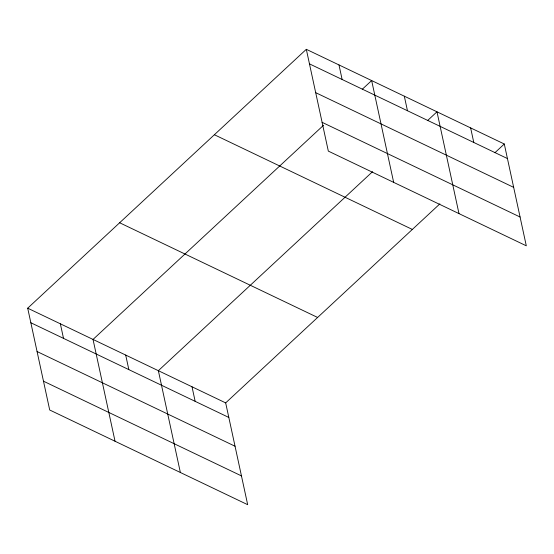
<?xml version="1.0" encoding="UTF-8"?>
<svg xmlns="http://www.w3.org/2000/svg" width="554" height="554" viewBox="0 0 554 554"><rect width="100%" height="100%" fill="white"/><g stroke="black" fill="none" stroke-linecap="round" stroke-linejoin="round"><path stroke-width="0.83" d="M27.7 308.19L225.672 402.89L247.68 504.687L49.708 409.995L27.7 308.19L306.32 49.313L504.292 144.005L526.3 245.81L328.328 151.11L306.32 49.313M323.488 125.308L93.03 339.443L115.038 441.24M362.268 89.277L371.651 80.559L393.659 182.363M372.558 171.671L158.361 370.688L180.369 472.493M427.598 120.53L436.981 111.811L458.989 213.609M225.672 402.89L439.869 203.865M494.909 152.724L504.292 144.005M309.464 63.862L507.436 158.562M315.69 92.657L513.662 187.356M322.103 122.323L520.074 217.016M214.377 134.74L412.342 229.439M119.643 222.763L317.615 317.456M30.844 322.747L228.816 417.446M37.07 351.541L235.041 446.233M43.482 381.2L241.454 475.9M470.637 127.905L473.781 142.461M404.316 96.188L407.46 110.738M338.986 64.936L342.13 79.492M192.016 386.789L195.16 401.345M125.696 355.066L128.84 369.622M60.365 323.82L63.509 338.369"/></g></svg>
